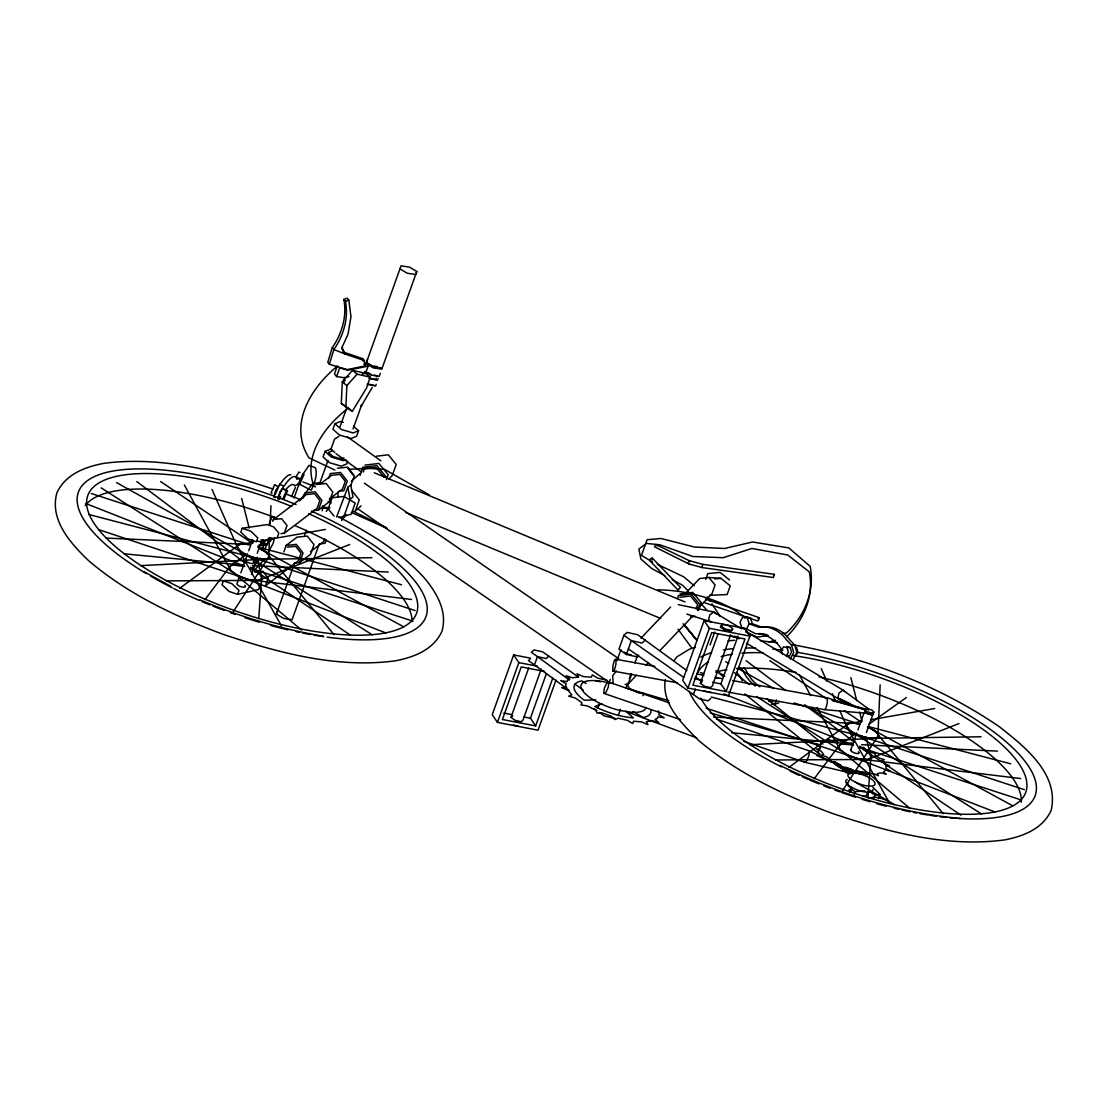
<?xml version="1.0" encoding="UTF-8"?>
<svg xmlns="http://www.w3.org/2000/svg" width="1108" height="1108" viewBox="0 0 1108 1108"><rect width="100%" height="100%" fill="white"/><g stroke="black" fill="none" stroke-linecap="round" stroke-linejoin="round"><path stroke-width="1.5" d="M677.071 682.763L612.807 671.019L612.862 665.908L614.428 660.036L615.965 659.26L654.856 666.365M615.965 659.26L615.923 664.371L614.344 670.243L612.807 671.019M868.506 710.117L868.52 708.926L842.994 690.118L746.044 631.518M140.647 565.648L266.072 559.138L268.621 558.072L269.535 537.837M270.13 524.333L270.961 505.774M749.853 744.728L875.278 738.233L877.827 737.166L880.154 684.869M341.306 403.492L342.303 381.775L352.552 370.335L365.598 373.299L370.155 377.149L366.609 387.897L352.247 411.373L341.306 403.492L346.416 406.719M343.896 382.523L344.048 379.255L345.17 380.598M345.862 407.329L346.859 385.626L357.095 374.185L370.155 377.149M774.354 574.318L773.439 577.517L702.043 567.559L688.927 563.972L654.496 546.784L655.95 544.596L689.19 560.634L702.749 564.332L774.354 574.318L773.606 574.969M258.718 618.707L261.723 577.434L256.71 557.698M867.924 797.802L870.93 756.515L865.916 736.778M322.206 510.733L322.691 505.844M665.299 679.647C661.379 704.134 682.334 723.801 697.86 739.784C736.972 773.135 784.062 795.392 831.886 813.272C887.051 831.803 945.789 847.689 1004.416 839.947C1023.127 836.36 1042.642 828.936 1051.118 810.447C1059.65 773.966 1024.388 746.432 999.305 726.696C938.047 684.896 867.038 658.097 794.214 645.036M680.395 719.632L603.763 693.345L604.317 688.303L606.852 682.708L608.832 682.154L669.149 702.86M608.832 682.154L608.278 687.209L605.744 692.805L603.763 693.345M716.433 719.078L809.38 750.961L808.826 756.002L806.292 761.598L804.311 762.152L743.98 741.446M705.38 599.082L759.077 617.613L758.786 619.871L757.65 620.979L703.788 602.406M702.749 564.332L702.043 567.559M776.306 699.91L775.655 702.998L771.459 704.314M708.524 619.871L709.785 614.912L713.732 611.99L741.64 628.859M274.659 537.505L273.094 543.543L267.222 554.028M364.241 360.557L345.114 354.034L341.998 347.372L348.05 334.173L350.973 316.708L348.84 300.102L347.233 298.163L343.826 299.479A66.951 54.818 -39.6 0 1 332.289 347.607L327.774 362.33L329.367 364.269L347.261 369.587L365.405 365.903L364.241 360.557L362.635 358.632L343.522 352.109L341.652 348.106M329.367 364.269L333.882 349.546A66.951 54.818 -39.6 0 0 345.419 301.418L343.826 299.479M275.089 494.68L278.579 486.758L274.562 484.972L271.058 492.894L271.972 493.282M298.329 484.113L302.872 473.85L304.049 474.363L299.52 484.625L298.329 484.113L294.686 485.858A47.104 9.404 -66.1 0 0 285.033 490.456M376.277 378.063L375.792 379.448L369.352 378.091M376.208 384.268L375.584 386.055L367.302 384.31M378.119 378.451L377.496 380.238L369.213 378.493M242.209 528.253L240.824 532.131L247.929 538.876L256.419 541.77L257.804 537.892L250.699 531.134L242.209 528.253L267.236 524.61L273.731 526.937L278.856 533.128L277.457 537.006M239.716 576.008L236.89 583.888A4.515 1.524 19.7 0 0 242.472 587.088A4.515 1.524 19.7 0 0 244.743 585.398M240.838 572.85L247.61 553.945M248.732 550.814L252.652 539.859M237.597 594.345L238.982 590.467L231.877 583.708L223.387 580.827L222.002 584.705L229.107 591.464L237.597 594.345L258.635 589.581L260.02 585.716L254.909 579.512M253.898 562.726L255.588 558.03M257.264 553.335L261.751 540.801M251.53 574.429L257.499 557.753M337.04 366.693L334.45 373.964L336.583 376.554L343.923 377.69L348.937 376.678M336.583 376.554L339.713 367.842L347.801 370.238L368.175 366.111L366.042 363.521L367.565 359.366M294.008 498.06L298.98 484.168L297.581 484.307M284.257 533.294L287.027 525.538L281.64 518.669L273.468 519.527L306.307 494.584L314.464 493.711L319.852 500.594L317.082 508.35L284.257 533.294L280.989 533.64M283.842 551.895L286.141 545.455L297.082 537.145L307.276 536.064L313.993 544.651L310.531 554.319L299.589 562.629L294.506 563.169M303.232 497.714L304.963 492.88L315.157 491.8L321.874 500.387L318.411 510.054L313.329 510.594M330.419 449.156L325.018 451.413L323.037 456.953L329.464 462.687L341.292 466.163L346.693 463.906L347.69 461.136M343.286 422.356L340.322 421.483L334.921 423.741L332.94 429.281L339.367 435.015L351.194 438.491L356.596 436.233L358.576 430.693L353.438 426.109M319.824 483.157L327.982 460.374M339.962 426.885L346.956 407.342M319.201 544.097L292.083 619.718L283.648 618.416L276.349 614.054L294.825 562.449M304.631 535.039L306.362 530.206M366.042 363.521L373.341 367.87L381.775 369.172L416.788 271.488L409.489 267.139L401.054 265.823L366.429 362.413L373.728 366.776L382.163 368.078M368.175 366.111L365.598 373.299L362.274 373.978M328.633 478.407L330.364 473.573L340.558 472.493L347.275 481.08L343.812 490.747L338.729 491.287M299.589 562.629L303.052 552.961L296.335 544.374L286.141 545.455M353.05 428.935L361.596 405.071L361.111 406.331L372.177 387.537M326.223 511.384L328.203 508.821L332.165 497.755L343.937 496.426L355.211 503.129L351.264 514.167L339.256 517.505M324.769 538.516L323.661 541.618L310.517 551.604M326.154 540.095L324.99 543.322L319.907 543.862M336.583 516.993L347.843 487.257L350.779 485.027L353.009 497.035L350.073 499.265L344.117 515.913L341.957 518.613M350.848 485.401L354.311 475.734L347.593 467.147L337.4 468.227M360.072 475.374L362.981 467.257L376.9 465.595L386.18 476.911M363.216 472.091L364.352 468.933L376.221 467.507L384.13 477.16M386.484 479.626L388.216 474.764L378.936 463.449L365.017 465.111M530.552 658.166L513.641 654.925L492.243 714.702L497.45 722.402L538.045 730.2L555.967 680.104M497.45 722.402L518.863 662.626L513.641 654.925M541.23 669.094L522.976 720.089L521.162 721.724L515.165 720.366L510.982 717.375L528.668 667.972M569.166 690.326L534.471 664.911L537.449 656.601L531.397 652.28L534.014 649.911L542.685 651.878L578.418 677.043M552.781 678.082L535.663 725.892L530.441 718.192L546.424 673.567M597.918 707.887L599.4 703.732M686.863 670.617L637.793 634.787L627.128 632.377L623.915 635.286L618.957 649.122L626.394 654.454L637.058 656.878L638.665 655.41M609.137 682.583L610.259 679.439M617.018 660.576L620.951 649.579M626.394 654.454L631.352 640.618L623.915 635.286M625.895 688.082L627.585 683.373M629.275 678.65L630.964 673.941M634.898 662.944L637.709 655.077M625.078 684.425L628.125 684.051L631.699 674.093M618.25 715.491L620.452 709.342M677.404 598.569L678.47 595.592L691.212 594.068L699.702 604.414L697.569 610.356M705.727 579.359L707.79 573.57L720.2 572.421L729.493 579.955M696.115 608.929L697.638 604.663L690.519 595.979L679.841 597.267M698.608 610.189L701.267 602.766L692.777 592.42L680.035 593.943M704.106 620.577L682.708 680.367L687.929 688.068L728.51 695.852L749.922 636.075L744.701 628.375L704.106 620.577L709.328 628.291L749.922 636.075M687.929 688.068L709.328 628.291M710.103 644.953L714.729 632.017M710.754 698.497L708.137 700.865L699.48 698.899L693.428 694.564L695.409 689.038M730.601 634.995L712.347 685.99L710.533 687.625L704.536 686.268L700.353 683.276L718.039 633.873M732.457 629.815L730.643 631.449L724.66 630.078L720.477 627.086L722.679 624.358L728.676 625.715L732.845 628.707L731.045 630.341L725.048 628.984L720.865 625.992M726.142 691.558L692.874 685.173L711.71 632.585L744.964 638.97L726.142 691.558L720.92 683.858L738.039 636.047M850.653 750.227L856.775 733.108M857.897 729.992L864.046 712.818M866.442 732.499L873.146 713.76M849.504 792.359L851.484 786.832L850.681 792.165M854.116 794.45L855.113 791.694L864.877 790.863M862.897 796.403L866.151 796.126L867.633 791.985M874.004 797.94L875.001 795.184L879.974 794.436L878.492 798.591M372.246 634.829L241.392 551.895L237.098 546.743L237.804 544.873L240.353 543.806L249.619 544.457L106.202 538.086M268.621 558.072L269.327 556.202L268.081 553.765L260.574 548.391M276.349 614.054L277.485 611.007M416.788 271.488L415.652 274.535L407.218 273.233L399.919 268.884M380.335 373.327L379.199 376.374L370.764 375.072L364.671 371.443M981.453 813.909L850.598 730.975L846.304 725.823L846.997 723.953L849.559 722.887L858.825 723.538L855.362 723.385M877.827 737.166L878.519 735.296L877.273 732.859L869.766 727.471M262.942 539.624L261.751 542.574L262.028 545.704L264.106 544.97A47.104 9.404 -66.1 0 0 272.873 537.989M268.842 538.156L267.194 544.665L263.164 542.878L262.984 540.953M271.017 537.463L267.194 544.665M643.028 695.713L643.942 693.47L637.709 692.542L629.275 688.29L627.834 685.34M269.258 523.682L272.222 516.439M272.637 521.272L274.424 516.924M291.446 496.661L295.434 487.423M820.114 747.332L817.926 752.027L819.948 754.479L744.867 693.927M746.46 628.984L749.202 623.846L747.36 617.862L742.789 617.018L740.047 622.142L741.889 628.125L746.46 628.984L755.504 633.734A47.104 33.489 88.5 0 1 782.303 650.354M786.278 656.116L788.397 652.155L786.985 647.543L783.453 646.878L781.334 650.839L782.276 653.914M790.323 658.9L793.744 652.474L791.444 644.995L786.735 640.078A47.104 33.489 88.5 0 0 758.925 627.322L749.202 623.846L752.36 623.762L762.082 627.239A47.104 33.489 88.5 0 1 789.893 639.995L794.602 644.911L796.901 652.39L793.48 658.803M290.836 474.778A47.104 9.404 -66.1 0 0 282.318 481.066L275.809 490.276L273.718 497.007L275.2 497.644M300.033 472.576L298.841 472.063L295.974 476.939L300.005 478.725L296.778 479.127A47.104 9.404 -66.1 0 0 286.349 482.853L279.839 492.063L277.748 498.794L279.23 499.431L280.656 496.993M283.537 488.933L282.609 488.545L280.407 492.298L279.119 496.453L280.033 496.855M286.64 490.332L283.136 498.24L284.063 498.642L287.554 490.719L282.609 488.545M233.303 611.63L269.327 556.202M842.509 790.71L878.519 735.296M302.65 474.626L309.021 465.346L315.295 467.701A126.45 35.124 -38.9 0 1 311.209 490.138M804.311 762.152L843.77 771.403L844.545 770.337M204.925 599.705L230.201 566.091L246.932 554.18M299.7 500.802L312.622 483.614L320.849 482.506M302.304 498.683L305.226 494.791M814.131 778.799L839.407 745.172L856.138 733.274M674.163 660.534L677.03 656.767L689.647 649.08L695.422 647.404M616.422 670.963L612.599 675.88L613.25 683.664M341.666 520.428L345.973 515.04M786.611 636.698C803.868 620.092 814.214 595.924 809.255 571.866L787.788 555.011L751.889 548.474L723.205 557.698L692.832 556.493L659.98 544.831L646.476 543.405L638.859 549.069L640.881 559.041L651.546 568.404L664.828 575.62M253.981 570.689L263.87 560.025M388.894 479.03L392.232 475.512L396.207 464.446L388.299 454.792L376.415 456.219M641.047 638.097L670.575 607.018M684.619 594.303L699.577 578.57L708.885 577.448L720.962 578.348L730.255 585.869L727.139 594.553L709.563 595.328M698.178 608.237L711.987 593.708L715.089 585.024L708.885 577.448M628.125 684.051L636.394 675.354M645.839 665.409L648.208 662.916M660.008 650.493L692.929 615.84M337.58 365.959C310.849 387.606 288.025 424.53 308.966 457.853L334.907 470.069M757.941 618.721L759.077 617.613M347.898 408.381C324.963 426.026 303.246 455.056 313.564 485.346M530.178 658.997L528.433 660.576L534.471 664.911M548.723 656.213L546.106 658.567L537.449 656.601L569.36 679.993M510.982 717.375L512.796 715.726M645.23 640.119L642.003 643.042L631.352 640.618L683.678 677.334M720.477 627.086L722.278 625.452M700.353 683.276L702.167 681.642M351.375 481.149L359.851 473.67M361.097 505.844L355.322 510.954L359.283 499.874L351.471 490.138M319.866 484.265L331.707 475.277L339.865 474.404L345.253 481.288L342.483 489.044L329.339 499.029M318.411 510.054L329.353 501.73L332.816 492.063L326.098 483.476L315.905 484.556M344.117 515.913L346.07 514.431M179.634 588.32L240.353 543.806M788.827 767.401L849.559 722.887M258.095 546.244L269.244 538.308M868.686 724.341L906.344 697.541M338.896 436.4L334.616 439.003L331.043 448.962L334.796 452.521M652.252 558.044L650.077 559.138L650.091 560.967L678.484 590.536L678.692 588.944L680.52 587.462L652.252 558.044L652.266 559.872M825.792 698.636L827.316 697.86L864.531 709.549L865.029 713.15L824.172 709.632L727.79 692.029M824.172 709.632L825.709 708.857L827.274 702.971L827.316 697.86L732.637 680.561M358.576 430.693L353.175 432.965L341.347 429.489L334.921 423.741M332.275 450.804L328.439 452.424L333.009 456.496L341.416 458.975L343.979 457.909M345.973 459.501L343.272 460.637L331.444 457.161L325.018 451.413M601.769 703.705L594.913 706.572A40.594 13.684 19.7 0 0 633.361 717.873L626.02 711.322M349.74 544.499L258.469 580.37C248.497 580.897 238.095 577.185 230.755 570.398L184.385 485.027M958.946 723.579L867.675 759.451C857.703 759.977 847.301 756.265 839.947 749.479L817.178 707.541M345.419 301.418L348.84 300.102M873.616 713.94L871.359 714.798L866.622 713.372M852.481 772.955L850.238 773.813L845.501 772.373L843.008 770.088M768.675 701.516L770.988 700.796M770.683 701.793L774.146 700.713M773.218 704.66L778.813 702.915M863.34 709.3L868.52 708.926M768.897 641.906L775.572 640.327M854.102 772.872L859.005 771.75M237.804 544.873L252.97 542.2M261.405 540.718L325.461 529.444M846.997 723.953L862.176 721.28M870.597 719.798L934.667 708.524M768.37 635.521L756.93 637.114L745.933 632.072M783.079 633.485L786.334 633.042C804.657 616.214 814.948 591.243 810.197 566.396L788.854 547.934L752.581 541.992L724.549 548.488L694.481 547.033L661.019 538.488L647.072 539.748L641.477 555.385L652.57 562.061M690.672 616.865L695.45 616.297M287.471 547.158L295.642 546.299L301.03 553.183L298.26 560.925L265.435 585.869L268.205 578.127L262.818 571.243L254.646 572.102M743.537 628.665L744.95 628.527M727.942 640.936L734.687 640.244M714.757 578.916L720.962 578.348M348.701 469.335L367.662 468.324L384.628 469.39L429.35 494.957M860.376 747.623L863.935 747.471L864.974 749.59L871.04 752.651L875.528 753.329L874.877 754.95L879.517 758.274L884.392 759.686L882.12 760.6L884.766 763.786L889.461 765.766L885.846 765.877L886.178 768.536L890.112 770.863L885.583 770.143L883.575 771.957L886.275 774.326L881.386 772.872L877.273 773.619L878.409 775.766L873.741 773.744L868.021 773.342L867.453 774.991L863.589 772.664L856.941 771.154L854.753 772.11L852.135 769.741L845.376 767.304L841.817 767.456L840.778 765.337L834.712 762.276L830.211 761.598L830.875 759.977L826.236 756.653L821.347 755.24L823.632 754.326L820.973 751.141L816.291 749.16L819.906 749.05L819.56 746.39L815.64 744.064L820.169 744.784L822.178 742.969L819.477 740.601L824.366 742.055L828.479 741.307L827.344 739.161L832.011 741.183L837.731 741.584L838.285 739.936L842.163 742.277L848.811 743.773L850.999 742.817L853.617 745.185L723.704 693.913M88.765 514.472L256.807 558.487L266.072 559.138M595.813 699.799L584.262 700.214A40.594 13.684 19.7 0 1 581.783 680.908L586.09 683.484M711.281 697.043L865.999 737.582L875.278 738.233M791.444 644.995L794.602 644.911M786.985 647.543L790.143 647.46L791.555 652.072L789.436 656.033L787.082 655.59M261.959 559.291L371.9 557.698M871.165 738.371L981.092 736.778M166.338 580.897L258.469 580.37L261.031 579.304L261.723 577.434L260.477 574.997L250.588 567.13M775.531 759.977L867.675 759.451L870.237 758.384L870.93 756.515L869.683 754.077L859.78 746.21M713.677 717.084L850.182 723.15M243.746 565.205L124.124 553.82M252.347 565.606L388.299 572.033M852.952 744.285L731.626 732.734M861.553 744.701L997.505 751.113M323.314 507.187L329.99 507.852M322.968 508.143L328.134 508.655M760.448 640.798L777.428 642.737M960.47 818.452C897.494 812.898 836.429 793.051 779.838 765.351M411.484 599.47L249.203 579.719L98.57 529.596M1020.676 778.55L858.409 758.8L706.128 708.137M373.992 366.083L377.26 366.596M380.141 368.202L373.59 367.191L367.925 363.812M851.221 744.756L841.955 744.105L839.407 745.172L838.701 747.041L839.947 749.479L909.502 808.051M697.126 674.079L703.885 675.312M715.726 677.473L722.485 678.719M745.947 616.934L750.518 617.779L752.36 623.762M786.611 646.795L790.143 647.46M793.411 655.424L795.766 655.867L797.871 651.906L796.458 647.28M694.314 678.747L702.624 680.34M712.61 682.251L720.92 683.858M518.863 662.626L537.463 666.199M544.513 671.393L521.231 666.919L502.409 719.508L535.663 725.892M323.397 636.186C280.892 629.206 239.522 616.505 199.842 599.857M503.835 713.081L512.159 714.688M523.793 716.918L530.441 718.192M678.304 604.649L713.732 611.99L716.419 614.04M367.441 383.908L373.881 385.265M374.213 375.1L377.413 375.82M628.444 654.232L631.325 654.883M703.885 690.921L711.101 692.555M615.023 718.4L604.359 715.976L599.4 712.43M513.489 725.061L517.976 726.086M832.427 700.353L863.949 708.497L864.531 709.549L832.246 700.45M244.453 543.654L247.804 544.527M259.494 547.587L401.511 584.747M853.659 722.735L858.672 724.05M868.7 726.668L1010.718 763.827M116.575 482.631L245.851 554.554L256.807 558.487M803.951 705.2L855.057 733.635L865.999 737.582M244.826 566.493L232.749 565.025L230.201 566.091L229.508 567.961L230.755 570.398L301.611 630.064M606.824 680.215L597.6 678.11L592.212 674.869L591.437 677.168L583.487 676.6L577.019 673.803L578.598 676.78L572.878 677.819L566.077 675.797L569.831 679.093L567.642 680.007L567.047 681.614L560.745 680.617L566.216 683.844L565.62 685.437L566.687 687.528L561.659 687.68L568.169 690.436L571.853 694.868L568.695 696.129L575.481 698.095L581.922 702.721L581.008 704.951L587.24 705.893L595.661 710.145L597.115 713.095L602.046 712.887L611.45 716.267L615.079 719.549L618.112 718.219L627.35 720.325L632.723 723.566L633.499 721.266L641.449 721.834L647.931 724.632L646.352 721.654L652.072 720.615L658.858 722.638L655.119 719.341L657.307 718.413L657.903 716.821L664.191 717.818L658.734 714.591L659.329 712.984L658.263 710.893M625.785 688.026L668.817 700.685M710.2 712.846L819.435 744.964M846.096 770.725L850.833 772.151M686.78 614.067L709.563 621.394M700.394 672.584L703.691 673.65M715.2 677.39L718.483 678.442M794.131 702.957L859.905 724.272M91.202 493.503L249.065 544.665M860.099 747.471L1020.593 799.754M250.893 568.39L413.035 621.2M272.859 489.002C218.705 470.914 161.048 455.79 103.584 463.393C84.873 466.967 65.358 474.39 56.882 492.88C49.375 520.081 70.593 543.322 88.654 560.703C127.766 594.04 174.856 616.311 222.68 634.178C277.859 652.709 336.583 668.609 395.21 660.853C413.935 657.279 433.436 649.856 441.912 631.366C447.59 611.865 437.272 593.888 425.389 579.138C401.401 552.116 369.947 533.322 338.259 516.688M860.404 735.934L1024.346 789.658M251.211 556.853L415.14 610.563M625.923 711.433L696.946 737.983M729.937 635.23L737.928 638.305M995.178 812.053L847.454 754.867L756.501 696.544M385.972 632.973L238.262 575.772L101.105 487.839M285.698 493.836L300.046 499.473M85.635 503.447L244.411 566.049M345.114 354.034L333.882 349.546L332.289 347.607M303.093 481.966L315.531 486.924M374.296 472.784L685.063 601.976M405.736 512.492L660.714 618.486M746.446 643.222L840.46 700.048L853.174 705.477M274.562 484.972L275.476 485.373M816.79 755.531L835.598 763.578M250.297 568.459L257.444 572.282L350.35 635.119M279.382 484.182L283.413 485.969M259.341 544.527L262.028 545.704M351.333 512.436L387.26 528.378M850.279 703.732L837.773 697.998L839.047 693.04L842.994 690.118L845.667 692.168M657.266 564.277L683.802 576.839L694.217 585.744M857.301 707.555L837.773 697.998L840.46 700.048M328.093 501.425L331.181 502.935M809.38 750.961L836.775 764.381M353.244 511.273L385.764 527.325M299.631 484.21L310.254 489.847M672.21 579.623L682.542 585.246L688.525 591.173M867.453 726.834L1012.906 805.904M258.247 547.74L403.7 626.823M143.943 571.631L170.632 586.27M725.782 661.711L728.787 663.387M737.803 668.401L773.883 688.47M855.279 782.082L888.907 801.361M368.188 372.69L371.014 374.379M850.598 730.975L855.057 733.635M862.176 748.703L960.982 815.169M633.097 711.53L643.152 717.527A40.594 13.684 19.7 0 0 650.908 710.519M241.392 551.895L245.851 554.554M734.701 636.117L739.105 638.79M852.038 788.342L848.437 786.126L847.648 782.996M716.073 670.631L724.743 676.185M869.503 791.514L875.001 795.184M866.151 796.126L868.894 797.968M851.678 789.395L855.113 791.694M769.825 660.659L825.695 698.192M844.324 710.713L861.512 722.264M868.686 727.083L877.273 732.859M160.618 481.565L252.319 543.183M258.039 547.033L268.081 553.765M364.394 483.199L618.693 658.678M357.662 508.752L610.536 683.248M628.375 648.914L693.428 694.564M624.58 652.169L627.003 653.9M347.358 436.787L380.861 460.831M336.043 453.712L361.166 471.745M695.187 676.725L700.741 680.783M574.913 684.051L583.251 690.145M594.151 708.621L596.921 710.657M746.044 660.673L785.78 690.561M804.976 704.993L854.31 742.083M136.838 481.592L245.103 563.003M709.023 620.411L711.239 622.142M734.493 672.667L749.243 684.564M766.667 698.622L822.981 744.022M718.053 672.307L723.413 676.628M352.552 370.335L357.095 374.185M342.303 381.775L346.859 385.626M347.69 407.522L352.247 411.373M655.95 544.596L657.293 545.829M743.426 667.625L745.712 669.814A47.104 33.489 88.5 0 0 759.839 686.766M740.269 667.709L742.554 669.897A47.104 33.489 88.5 0 0 755.379 685.963M700.491 603.029L707.139 610.48M872.869 787.289L879.974 794.436M690.118 561.673L689.19 560.634L687.999 562.947L688.927 563.972M736.529 672.362L740.92 677.611A47.104 33.489 88.5 0 0 742.18 680.658M684.453 625.369L696.613 639.912L684.73 625.078M683.096 623.721L696.974 640.327M874.24 730.144L943.254 813.674M363.798 363.978L365.405 365.903M265.034 551.05L334.048 634.593M842.814 770.212L843.77 771.403M328.203 508.821L334.062 516.134M347.884 468.324L353.272 475.207M678.041 629.247L691.946 648.222M707.236 596.866L710.02 601.048M711.876 603.846L720.242 616.394M846.304 725.823L889.835 803.549M237.098 546.743L281.474 625.951M799.284 674.592L810.668 695.561M312.622 483.614L313.993 486.426M821.208 668.567L826.762 681.129M832.302 693.691L835.764 701.558M839.933 710.976L847.551 728.261M212.016 489.473L238.345 549.18M849.144 789.381L849.67 791.431M850.861 677.584L856.719 700.602M859.642 712.112L861.733 720.339M241.669 498.503L249.189 528.101M252.112 539.61L252.943 542.892M362.635 358.632L363.216 361.305M347.843 487.257L350.073 499.265M337.871 492.063L338.051 497.09M308.55 513.641A174.579 58.862 19.7 0 1 363.216 635.147A174.579 58.862 19.7 0 1 91.645 519.361A174.579 58.862 19.7 0 1 291.681 506.453M85.219 505.594A174.579 58.862 19.7 0 1 276.695 518.225M295.407 525.801A174.579 58.862 19.7 0 1 412.176 621.63M311.362 511.107A184.607 62.256 19.7 0 1 427.023 605.854A184.607 62.256 19.7 0 1 327.151 637.142M323.688 636.657A184.607 62.256 19.7 0 1 313.896 635.106M310.711 634.552A184.607 62.256 19.7 0 1 302.623 633.014M299.368 632.349A184.607 62.256 19.7 0 1 296.085 631.657M288.025 629.843A184.607 62.256 19.7 0 1 270.532 625.397M259.327 622.197A184.607 62.256 19.7 0 1 244.84 617.668M235.215 614.4A184.607 62.256 19.7 0 1 230.422 612.71M224.079 610.383A184.607 62.256 19.7 0 1 213.013 606.104M209.869 604.843A184.607 62.256 19.7 0 1 202.127 601.63M199.066 600.314A184.607 62.256 19.7 0 1 173.762 588.542M172.322 587.822A184.607 62.256 19.7 0 1 150.577 576.063M146.491 573.653A184.607 62.256 19.7 0 1 90.011 478.933A184.607 62.256 19.7 0 1 273.911 496.038M275.504 496.619A184.607 62.256 19.7 0 1 296.03 504.542M261.072 539.804A4.515 1.524 19.7 0 1 257.693 541.216M253.22 561.728A4.515 1.524 19.7 0 1 249.84 563.141A4.515 1.524 19.7 0 1 245.824 559.554M657.764 589.899A63.488 22.382 13.1 0 1 744.825 618.042M758.661 633.651A47.104 33.489 88.5 0 1 766.985 634.745M645.964 707.416A34.348 11.579 19.7 0 1 631.131 712.236L620.715 710.616A34.348 11.579 19.7 0 1 581.395 688.539A34.348 11.579 19.7 0 1 609.386 683.054M870.569 797.843A14.362 4.848 19.7 0 1 894.142 804.768M866.456 773.135A22.118 7.465 19.7 0 1 833.271 761.75M865.777 772.567A17.52 5.914 19.7 0 1 858.922 773.813M856.359 773.523A17.52 5.914 19.7 0 1 834.587 763.398M865.486 772.373A26.426 8.906 19.7 0 1 857.467 771.14M853.132 770.005A26.426 8.906 19.7 0 1 845.916 767.498M840.46 765.019A26.426 8.906 19.7 0 1 834.74 761.722M865.597 773.453A20.11 6.787 19.7 0 1 832.828 761.667M863.949 772.83A24.418 8.227 19.7 0 1 834.421 762.207M872.924 789.561A14.362 4.848 19.7 0 1 856.456 789.672A14.362 4.848 19.7 0 1 847.191 779.45M595.966 681.018A40.594 13.684 19.7 0 1 600.688 681.794M267.153 543.557A66.951 54.791 -39.6 0 1 264.023 550.898M260.034 557.961A66.951 54.791 -39.6 0 1 250.865 569.692M265.006 543.086A66.951 54.791 -39.6 0 1 261.682 550.413M257.541 557.379A66.951 54.791 -39.6 0 1 253.649 562.712M793.522 655.617A174.579 58.862 19.7 0 1 1016.188 759.88A174.579 58.862 19.7 0 1 910.624 808.134A174.579 58.862 19.7 0 1 700.644 698.068M697.098 674.37A174.579 58.862 19.7 0 1 708.026 662.113M721.183 656.601A174.579 58.862 19.7 0 1 732.346 654.219M741.903 653.124A174.579 58.862 19.7 0 1 763.052 652.764M715.643 672.099A174.579 58.862 19.7 0 1 726.806 669.717M736.349 668.623A174.579 58.862 19.7 0 1 796.223 672.404M818.964 676.905A174.579 58.862 19.7 0 1 1021.327 802.247M796.486 652.197A184.607 62.256 19.7 0 1 1016.424 751.473A184.607 62.256 19.7 0 1 958.198 818.424M956.37 818.3A184.607 62.256 19.7 0 1 949.888 817.773M946.564 817.441A184.607 62.256 19.7 0 1 939.792 816.679M936.357 816.222A184.607 62.256 19.7 0 1 929.39 815.211M927.839 814.976A184.607 62.256 19.7 0 1 919.917 813.632M916.69 813.037A184.607 62.256 19.7 0 1 913.463 812.413M910.194 811.762A184.607 62.256 19.7 0 1 901.995 810.017M898.796 809.283A184.607 62.256 19.7 0 1 894.073 808.175M886.123 806.181A184.607 62.256 19.7 0 1 876.525 803.591M870.126 801.763A184.607 62.256 19.7 0 1 862.107 799.325M855.653 797.275A184.607 62.256 19.7 0 1 841.221 792.359M839.629 791.791A184.607 62.256 19.7 0 1 834.864 790.059M830.1 788.273A184.607 62.256 19.7 0 1 823.784 785.821M819.075 783.924A184.607 62.256 19.7 0 1 809.796 780.06M808.272 779.395A184.607 62.256 19.7 0 1 802.178 776.722M799.159 775.365A184.607 62.256 19.7 0 1 790.226 771.182M781.528 766.902A184.607 62.256 19.7 0 1 689.176 691.42M700.699 657.155A184.607 62.256 19.7 0 1 711.53 652.654M723.358 649.911A184.607 62.256 19.7 0 1 733.274 648.651M745.504 648.014A184.607 62.256 19.7 0 1 755.656 648.083M772.872 649.149A184.607 62.256 19.7 0 1 782.954 650.244M872.467 712.763A4.515 1.524 19.7 0 1 870.182 714.438A4.515 1.524 19.7 0 1 864.6 711.253M858.52 751.736A4.515 1.524 19.7 0 1 855.141 753.149A4.515 1.524 19.7 0 1 851.11 749.562M866.982 708.552L864.739 709.411L867.218 711.71L871.954 713.136L874.212 712.278L871.719 709.993L866.982 708.552M850.058 778.675A14.362 4.848 19.7 0 0 873.616 785.6A14.362 4.848 19.7 0 0 860.819 774.16A14.362 4.848 19.7 0 0 850.058 778.675"/></g></svg>
